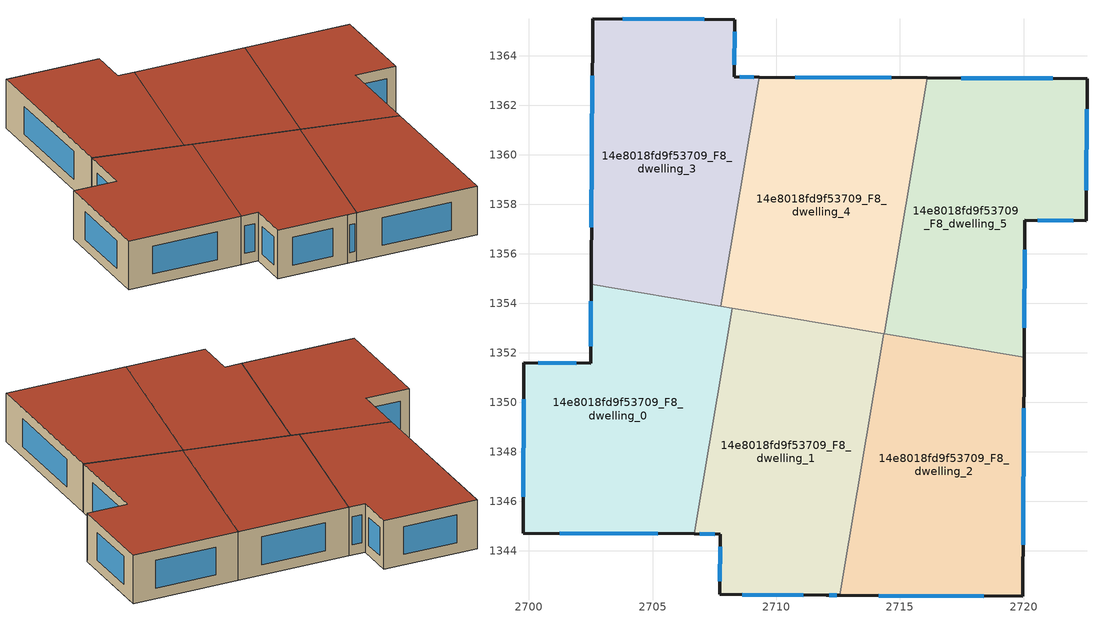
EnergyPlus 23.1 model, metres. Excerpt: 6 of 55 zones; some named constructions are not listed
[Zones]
14e8018fd9f53709_F8_dwelling_0
 floor to 14e8018fd9f53709_F7_dwelling_0 (EU_floor_Construction): 2708.22,1353.81 2706.69,1344.68 2699.76,1344.71 2699.8,1351.59 2702.49,1351.58 2702.51,1354.77 z24
 wall outside (EU_wall_Construction): 2702.51,1354.77 2702.49,1351.58 2699.8,1351.59 2699.76,1344.71 2706.69,1344.68 z24:27
 wall to 14e8018fd9f53709_F8_dwelling_1 (EU_wall_Construction): 2706.69,1344.68 2708.22,1353.81 z24:27
 wall to 14e8018fd9f53709_F8_dwelling_3 (EU_wall_Construction): 2707.75,1353.89 2702.51,1354.77 z24:27
 wall to 14e8018fd9f53709_F8_dwelling_4 (EU_wall_Construction): 2708.22,1353.81 2707.75,1353.89 z24:27
 window (EU_Window_Construction): 2702.51,1354.08 2702.5,1352.26 / 2701.25,1344.71 2705.21,1344.69 / 2699.79,1350.12 2699.77,1346.19 / 2701.92,1351.58 2700.37,1351.59 z24.64:26.36
 roof outside (EU_roof_Construction): 2706.69,1344.68 2708.22,1353.81 2702.51,1354.77 2702.49,1351.58 2699.8,1351.59 2699.76,1344.71 z27
14e8018fd9f53709_F8_dwelling_1
 floor to 14e8018fd9f53709_F7_dwelling_1 (EU_floor_Construction): 2714.34,1352.78 2712.57,1342.2 2712.02,1342.2 2707.71,1342.23 2707.73,1344.67 2706.69,1344.68 2708.22,1353.81 z24
 wall outside (EU_wall_Construction): 2706.69,1344.68 2707.73,1344.67 2707.71,1342.23 2712.02,1342.2 2712.57,1342.2 z24:27
 wall to 14e8018fd9f53709_F8_dwelling_2 (EU_wall_Construction): 2712.57,1342.2 2714.34,1352.78 z24:27
 wall to 14e8018fd9f53709_F8_dwelling_4 (EU_wall_Construction): 2714.34,1352.78 2708.22,1353.81 z24:27
 window (EU_Window_Construction): 2712.14,1342.2 2712.45,1342.2 / 2708.63,1342.23 2711.1,1342.21 / 2707.73,1344.15 2707.72,1342.76 / 2706.91,1344.68 2707.51,1344.68 z24.64:26.36
 roof outside (EU_roof_Construction): 2712.57,1342.2 2714.34,1352.78 2708.22,1353.81 2706.69,1344.68 2707.73,1344.67 2707.71,1342.23 2712.02,1342.2 z27
14e8018fd9f53709_F8_dwelling_2
 floor to 14e8018fd9f53709_F7_dwelling_2 (EU_floor_Construction): 2720.02,1351.83 2719.97,1342.16 2712.57,1342.2 2714.34,1352.78 z24
 wall outside (EU_wall_Construction): 2712.57,1342.2 2719.97,1342.16 2720.02,1351.83 z24:27
 wall to 14e8018fd9f53709_F8_dwelling_5 (EU_wall_Construction): 2720.02,1351.83 2714.37,1352.78 z24:27
 wall to 14e8018fd9f53709_F8_dwelling_4 (EU_wall_Construction): 2714.37,1352.78 2714.34,1352.78 z24:27
 window (EU_Window_Construction): 2719.98,1344.23 2720.01,1349.76 / 2714.15,1342.19 2718.39,1342.17 z24.64:26.36
 roof outside (EU_roof_Construction): 2719.97,1342.16 2720.02,1351.83 2714.34,1352.78 2712.57,1342.2 z27
14e8018fd9f53709_F8_dwelling_3
 floor to 14e8018fd9f53709_F7_dwelling_3 (EU_floor_Construction): 2708.32,1365.47 2708.31,1363.15 2709.31,1363.15 2707.75,1353.89 2702.51,1354.77 2702.57,1365.5 z24
 wall outside (EU_wall_Construction): 2709.31,1363.15 2708.31,1363.15 2708.32,1365.47 2702.57,1365.5 2702.51,1354.77 z24:27
 wall to 14e8018fd9f53709_F8_dwelling_4 (EU_wall_Construction): 2707.75,1353.89 2709.31,1363.15 z24:27
 window (EU_Window_Construction): 2702.56,1363.2 2702.53,1357.07 / 2707.09,1365.48 2703.8,1365.49 / 2708.31,1363.65 2708.32,1364.98 / 2709.09,1363.15 2708.52,1363.15 z24.64:26.36
 roof outside (EU_roof_Construction): 2707.75,1353.89 2709.31,1363.15 2708.31,1363.15 2708.32,1365.47 2702.57,1365.5 2702.51,1354.77 z27
14e8018fd9f53709_F8_dwelling_4
 floor to 14e8018fd9f53709_F7_dwelling_4 (EU_floor_Construction): 2716.1,1363.11 2714.37,1352.78 2707.75,1353.89 2709.31,1363.15 z24
 wall outside (EU_wall_Construction): 2716.1,1363.11 2709.31,1363.15 z24:27
 wall to 14e8018fd9f53709_F8_dwelling_5 (EU_wall_Construction): 2714.37,1352.78 2716.1,1363.11 z24:27
 window (EU_Window_Construction): 2714.65,1363.12 2710.76,1363.14 z24.64:26.36
 roof outside (EU_roof_Construction): 2714.37,1352.78 2716.1,1363.11 2709.31,1363.15 2707.75,1353.89 z27
14e8018fd9f53709_F8_dwelling_5
 floor to 14e8018fd9f53709_F7_dwelling_5 (EU_floor_Construction): 2722.56,1363.08 2722.53,1357.34 2720.05,1357.36 2720.02,1351.83 2714.37,1352.78 2716.1,1363.11 z24
 wall outside (EU_wall_Construction): 2720.02,1351.83 2720.05,1357.36 2722.53,1357.34 2722.56,1363.08 2716.1,1363.11 z24:27
 window (EU_Window_Construction): 2720.02,1353.01 2720.04,1356.17 / 2721.18,1363.09 2717.49,1363.11 / 2722.54,1358.57 2722.55,1361.85 / 2720.58,1357.35 2722,1357.35 z24.64:26.36
 roof outside (EU_roof_Construction): 2720.02,1351.83 2720.05,1357.36 2722.53,1357.34 2722.56,1363.08 2716.1,1363.11 2714.37,1352.78 z27
[SCHEDULE:FILE] Column Number=1; Rows to Skip at Top=0; Number of Hours of Data=8760; Column Separator=Comma; Interpolate to Timestep=No; Minutes per Item=60; Adjust Schedule for Daylight Savings=Yes
Name | File
EU_Step8_GainSchedule_14e8018fd9f53709_F2_dwelling_1_f000 | ../../schedules/14e8018fd9f53709/14e8018fd9f53709_F2_dwelling_1_f000_gain.csv
EU_Step8_GainSchedule_14e8018fd9f53709_F2_dwelling_2_f000 | ../../schedules/14e8018fd9f53709/14e8018fd9f53709_F2_dwelling_2_f000_gain.csv
EU_Step8_GainSchedule_14e8018fd9f53709_F2_dwelling_3_f000 | ../../schedules/14e8018fd9f53709/14e8018fd9f53709_F2_dwelling_3_f000_gain.csv
EU_Step8_GainSchedule_14e8018fd9f53709_F2_dwelling_4_f000 | ../../schedules/14e8018fd9f53709/14e8018fd9f53709_F2_dwelling_4_f000_gain.csv
EU_Step8_GainSchedule_14e8018fd9f53709_F2_dwelling_5_f000 | ../../schedules/14e8018fd9f53709/14e8018fd9f53709_F2_dwelling_5_f000_gain.csv
EU_Step8_GainSchedule_14e8018fd9f53709_F3_dwelling_0_f000 | ../../schedules/14e8018fd9f53709/14e8018fd9f53709_F3_dwelling_0_f000_gain.csv
EU_Step8_GainSchedule_14e8018fd9f53709_F3_dwelling_1_f000 | ../../schedules/14e8018fd9f53709/14e8018fd9f53709_F3_dwelling_1_f000_gain.csv
EU_Step8_GainSchedule_14e8018fd9f53709_F3_dwelling_2_f000 | ../../schedules/14e8018fd9f53709/14e8018fd9f53709_F3_dwelling_2_f000_gain.csv
EU_Step8_GainSchedule_14e8018fd9f53709_F3_dwelling_3_f000 | ../../schedules/14e8018fd9f53709/14e8018fd9f53709_F3_dwelling_3_f000_gain.csv
EU_Step8_GainSchedule_14e8018fd9f53709_F3_dwelling_4_f000 | ../../schedules/14e8018fd9f53709/14e8018fd9f53709_F3_dwelling_4_f000_gain.csv
EU_Step8_GainSchedule_14e8018fd9f53709_F3_dwelling_5_f000 | ../../schedules/14e8018fd9f53709/14e8018fd9f53709_F3_dwelling_5_f000_gain.csv
EU_Step8_GainSchedule_14e8018fd9f53709_F4_dwelling_0_f000 | ../../schedules/14e8018fd9f53709/14e8018fd9f53709_F4_dwelling_0_f000_gain.csv
EU_Step8_GainSchedule_14e8018fd9f53709_F4_dwelling_1_f000 | ../../schedules/14e8018fd9f53709/14e8018fd9f53709_F4_dwelling_1_f000_gain.csv
EU_Step8_GainSchedule_14e8018fd9f53709_F4_dwelling_2_f000 | ../../schedules/14e8018fd9f53709/14e8018fd9f53709_F4_dwelling_2_f000_gain.csv
EU_Step8_GainSchedule_14e8018fd9f53709_F4_dwelling_3_f000 | ../../schedules/14e8018fd9f53709/14e8018fd9f53709_F4_dwelling_3_f000_gain.csv
EU_Step8_GainSchedule_14e8018fd9f53709_F4_dwelling_4_f000 | ../../schedules/14e8018fd9f53709/14e8018fd9f53709_F4_dwelling_4_f000_gain.csv
EU_Step8_GainSchedule_14e8018fd9f53709_F4_dwelling_5_f000 | ../../schedules/14e8018fd9f53709/14e8018fd9f53709_F4_dwelling_5_f000_gain.csv
